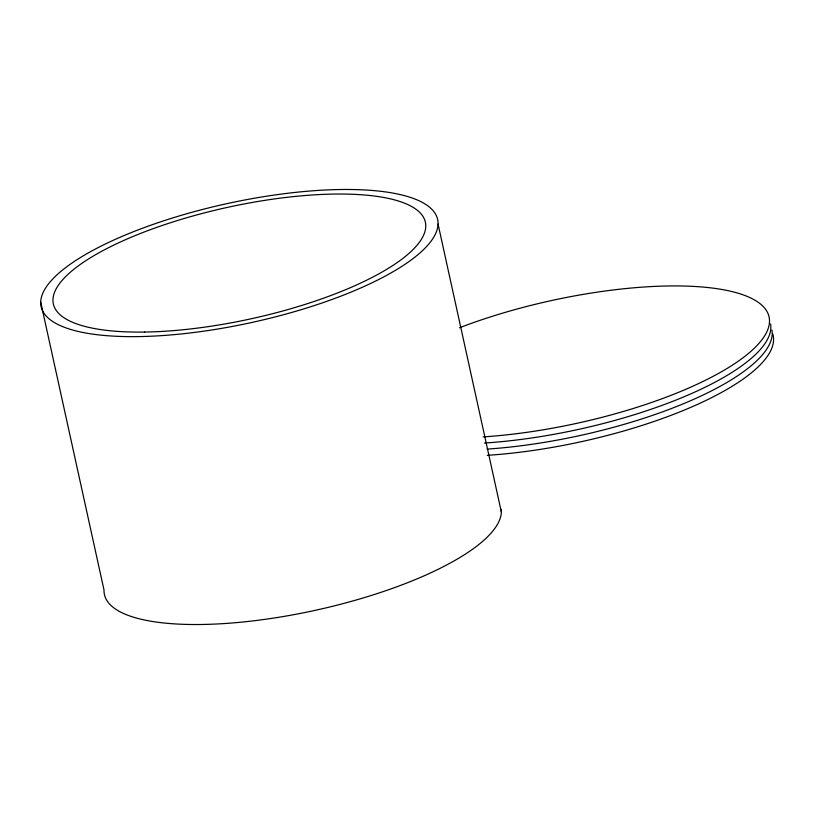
<?xml version="1.0" encoding="UTF-8"?>
<svg xmlns="http://www.w3.org/2000/svg" width="814" height="814" viewBox="0 0 814 814"><rect width="100%" height="100%" fill="white"/><g stroke="black" fill="none" stroke-linecap="round" stroke-linejoin="round"><path stroke-width="1.22" d="M438.054 224.043A202.991 60.704 -12.4 0 1 138.421 336.599A202.991 60.704 -12.4 0 1 141.656 228.541A202.991 60.704 -12.4 0 1 438.054 224.043L501.343 511.914M40.7 302.086L103.999 589.957A202.991 60.704 -12.4 0 0 304.782 612.535A202.991 60.704 -12.4 0 0 501.261 509.452M770.593 323.911A209.595 62.678 -12.4 0 1 484.534 443.03M771.947 330.057A209.595 62.678 -12.4 0 1 487.118 449.104M459.422 327.798A209.595 62.678 -12.4 0 1 769.077 316.921A209.595 62.678 -12.4 0 1 483.18 436.884M772.771 333.944A209.595 62.678 -12.4 0 1 487.23 455.331M144.668 332.051A190.425 56.939 -12.4 0 0 425.753 226.455A190.425 56.939 -12.4 0 0 147.71 230.677A190.425 56.939 -12.4 0 0 144.668 332.051"/></g></svg>
